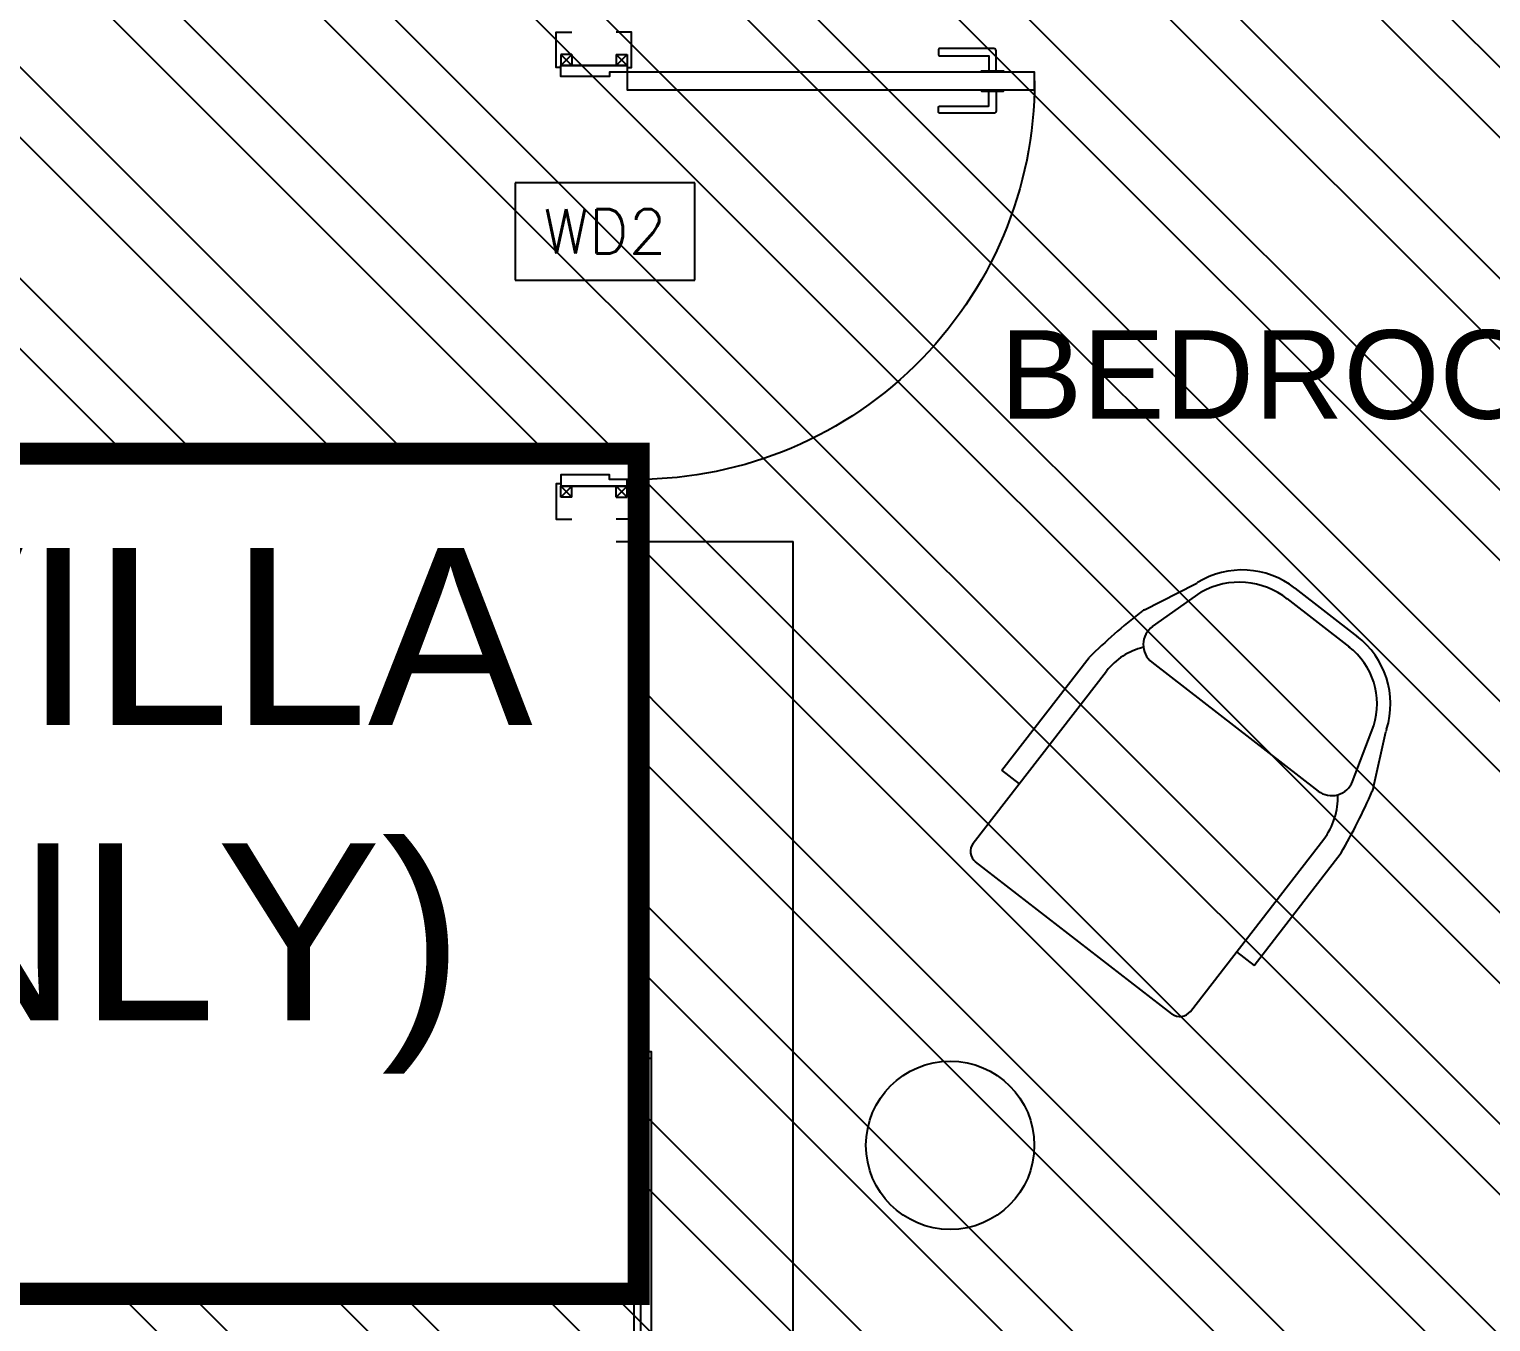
# Model space of a CAD drawing. Header units: centimetres. Extents: x -10658 to 14823, y -5448 to 3597.
# Drawn here: x -862.5 to -532.5, y 1686.8 to 1978.7 of the extents above; entities that cross this region are included whole.
import ezdxf

# ---------------------------------------------------------------- set-up
doc = ezdxf.new("R2010")
doc.units = ezdxf.units.CM
doc.header["$LTSCALE"] = 100
doc.header["$MEASUREMENT"] = 0
doc.header["$PDMODE"] = 35
for name, color, linetype in [('A0-01 FLOOR PLANS$0$DOOR', 1, 'Continuous'), ('A0-01 FLOOR PLANS$0$FURNITURE', 111, 'Continuous'), ('A0-01 FLOOR PLANS$0$TEXT', 3, 'Continuous'), ('A0-01 FLOOR PLANS$0$TEXT-SCHED', 3, 'Continuous'), ('A0-01 FLOOR PLANS$0$TILE', 252, 'Continuous'), ('DIM IN', 1, 'Continuous'), ('HATCH', 8, 'Continuous'), ('M TXT', 2, 'Continuous'), ('SOURROUNDING$0$KERBSTONE', 11, 'Continuous'), ('TEXT', 3, 'Continuous')]:
    doc.layers.add(name, color=color, linetype=linetype)
doc.styles.add('A0-01 FLOOR PLANS$0$A0-01 GROUND FLOOR PLAN - For Entry modification$0$ROMANS', font='romans')
doc.styles.add('A0-01 FLOOR PLANS$0$ART-PS-1', font='arial.ttf', dxfattribs={"height": 20})
doc.styles.add('ART', font='arial.ttf')
doc.dimstyles.new('A0-01 FLOOR PLANS$0$A0-01 GROUND FLOOR PLAN - For Entry modification$0$text', dxfattribs={"dimtxt": 18, "dimasz": 10, "dimexe": 10, "dimexo": 10, "dimgap": -6, "dimtad": 1, "dimtih": 1, "dimtoh": 1, "dimdec": 0, "dimdsep": 46, "dimtxsty": 'A0-01 FLOOR PLANS$0$A0-01 GROUND FLOOR PLAN - For Entry modification$0$ROMANS', "dimblk1": 'A0-01 FLOOR PLANS$0$A0-01 GROUND FLOOR PLAN - For Entry modification$0$_ARCHTICK', "dimblk2": 'A0-01 FLOOR PLANS$0$A0-01 GROUND FLOOR PLAN - For Entry modification$0$_ARCHTICK', "dimsah": 1, "dimcen": 25, "dimdle": 10, "dimse1": 1, "dimse2": 1, "dimsd1": 1, "dimsd2": 1, "dimclrd": 1, "dimclre": 1, "dimclrt": 2, "dimadec": 0, "dimazin": 0, "dimtfac": 1, "dimtdec": 0, "dimtmove": 2, "dimatfit": 3, "dimldrblk": 'A0-01 FLOOR PLANS$0$A0-01 GROUND FLOOR PLAN - For Entry modification$0$_ARCHTICK', "dimfxl": 1, "dimtolj": 1, "dimtzin": 0, "dimarcsym": 0})

# ---------------------------------------------------------------- blocks, each defined once
blk = doc.blocks.new('SOURROUNDING')
at = {"layer": 'SOURROUNDING$0$KERBSTONE', "lineweight": 13}
h = blk.add_hatch(dxfattribs=at)
h.set_pattern_fill('AR-HBONE', color=252, scale=5, angle=90)
h.set_pattern_definition([(135, (0, 0), (-28.2842712474619, 1.731912112470987e-15), [60, -20]), (225, (-14.142135625, 14.142135625), (-28.2842712474619, 3.9523581617213e-15), [60, -20])])
h.paths.add_polyline_path([(-174.9999999999995, 1001.388733368148), (-180.2372202335287, 999.4018025608985), (-174.9999999999998, 1003.262964355024), (-174.9999999999975, 1910.06746708433), (-189.1883495621125, 1904.684598388356), (-174.9999999999975, 1915.145016474309), (-174.9999999999975, 1965.254414543792), (-177.7862639594871, 1965.570847487486), (-174.9999999999973, 1966.160834471921), (-174.9999999999961, 2515.31407094349), (-190.9484910254077, 2509.26342828679), (-174.9999999999961, 2521.021517783776), (-174.9999999999959, 2569.633347105632), (-179.5464054227816, 2570.14967738592), (-174.9999999999961, 2571.112371539958), (-174.9999999999957, 2808.000000000006), (-890.000000000025, 2808.000000000006), (-890.000000000025, 3028), (-1810.000000000075, 3028), (-1810.000000000024, 2511.189775922623), (-1925.000000000019, 2511.189775922612), (-1925.00000000004, 1979.719852353628), (-1810.000000000056, 1979.719852353628), (-1809.999999999347, 775.0000000018035), (-3028, 775.0000000018031), (-3028, 650.0000000018035), (-2728, 650.0000000018035), (-2447.999999999999, 650.000000001804), (-2428, 650.0000000018035), (-1382.065571825893, 650.0000000018035), (-1382.065571825892, 25.00000000000011), (-1257.585336144932, 25.00000000000011), (-1257.065571825896, 25.00000000316902), (-857.0655718258947, 24.99999999999989), (-732.0659801441941, 25), (-732.065571825893, 667.9999999999965), (-175.0000000000002, 668.000000000032)])
h.paths.add_polyline_path([(-1685, 828.0000000000057), (-1685, 2129.719852353604), (-1770.000000000009, 2129.719852353604), (-1770.000000000009, 2361.189775922634), (-1685, 2361.189775922634), (-1685, 2748.000000000005), (-1220, 2748.000000000005), (-1219.999999999999, 2683.000000000005), (-890, 2683.000000000005), (-300, 2683.000000000006), (-300, 788.0000000000057), (-589.9999999999995, 788.0000000000057), (-589.9999999999997, 793.0000000000057), (-817, 793.0000000000055), (-817, 713.0000000000298), (-1286.116348528466, 712.9999999999948), (-1287.5, 828.0000000000058)], flags=16)
h.paths.add_polyline_path([(-1798.226780842823, 1621.662886067414), (-1726.107733223775, 1621.662886067414), (-1726.107733223775, 1641.162886067414), (-1798.226780842823, 1641.162886067414)], flags=16)
h.paths.add_polyline_path([(-1563.971165272614, 2964.650889992762), (-999.200087509995, 2964.650889992762), (-999.200087509995, 3018.338407045968), (-1563.971165272614, 3018.338407045968)], flags=16)
blk = doc.blocks.new('A0-01 FLOOR PLANS$0$A$C09b082d8')
at = {"layer": 'A0-01 FLOOR PLANS$0$FURNITURE'}
blk.add_lwpolyline([(71.23434282634116, 7.999999999934516), (-74.76565717365884, 7.999999999934516), (-74.76565717365884, 4), (71.23434282634116, 4)], close=True, dxfattribs=at)
for points in [[(-73.26565717365884, 7.999999999934516), (-73.26565717365884, 5.5), (69.73434282634116, 5.5), (69.73434282634116, 7.999999999934516)], [(3.499999999961801, 4), (3.499999999961801, 0), (-3.499999999961801, 0), (-3.499999999961801, 4)]]:
    blk.add_lwpolyline(points, dxfattribs=at)
blk = doc.blocks.new('A0-01 FLOOR PLANS$0$Fur_ArmChair_93x72_01')
for p, q in [((-8.871907766259028, -9.094947017729282e-13), (9.058734281273246, 0.008333043997481582)), ((-8.871907766259028, -3), (9.06272957157853, -2.991666956002518)), ((-32.71682093033996, -24.66694076213116), (-27.2462660831352, -13.09289252380859)), ((32.7168209303436, -24.6586077181355), (27.24626608313974, -13.08455947981201)), ((-28.94549590565839, -26.54162997958792), (-25.03638258662068, -13.64155602675964)), ((28.13635243139106, -26.54162997958701), (24.22723911235335, -13.64155602675964)), ((-24.16044537114067, -33.0003372578567), (23.35123040922645, -32.99166695600161)), ((-35.99999999999818, -72.99999999999909), (-35.99999999999909, -40.85783542661284)), ((-30.99999999999818, -89.99999999999909), (-30.99999999999818, -40.85783542661193)), ((31.00000000000364, -89.99166695600252), (31.00000000000364, -40.84950238261536)), ((36.00000000000182, -72.99166695600252), (36.00000000000182, -40.84950238261717)), ((-30.99999999999818, -73.00000000000091), (-35.99999999999818, -72.99999999999909)), ((31.00000000000182, -72.99166695600343), (36.00000000000182, -72.99166695600252)), ((28.00045452750601, -92.99166692156996), (-27.99999999999636, -92.99999999999909))]:
    blk.add_line(p, q)
for centre, radius, start, end in [((-8.965335222294925, -19.27649028703399), 19.27671669335005, 89.7223064506511, 159.3789294302475), ((8.965303663551822, -19.26820281478012), 19.27676227988155, 20.62116430757651, 90.2777022901052), ((-8.866525827927944, -20.59044199971413), 17.59975238069316, 89.39617856266463, 156.7447139401479), ((8.967301308694914, -19.24895987881882), 16.25757299634676, 20.17631826309633, 90.33631515024513), ((-31.76675015964429, -10.95625410937737), 5, 334.7019126590726, 342.1666280438618), ((31.76675015965066, -10.94792106538262), 5, 197.8333719562038, 205.2980873409275), ((98.01083176545399, -58.85910909786799), 135.2144551601485, 165.7448678983278, 172.3494252025313), ((-28.19633685382905, -26.80357917656056), 5, 154.7019126590725, 165.748817143959), ((28.1963368538336, -26.7952461325649), 5, 14.25118285597769, 25.29808734092745), ((-98.01328163340531, -58.85117953820372), 135.2169369367943, 7.650606042986469, 14.25118285597769), ((-24.15821644823427, -27.99678650403803), 5.003551250276476, 163.0926611553219, 269.9744765522069), ((23.35123040922554, -27.99166695600343), 5, 270, 16.85839876776095), ((-15.99999999999818, -40.85783542661193), 15, 141.4227852940178, 180), ((15.56717997480064, -40.91784079239096), 15.43297132986948, 0.253711043091872, 40.130846309891), ((-27.99999999999727, -89.99999999999909), 3, 180, 270), ((28.00000000000182, -89.99166695600343), 3, 270, 0)]:
    blk.add_arc(centre, radius, start, end)
blk = doc.blocks.new('*D1744')
at = {"layer": 'A0-01 FLOOR PLANS$0$TEXT-SCHED', "color": 1, "lineweight": -2, "transparency": 16777216}
for p, q in [((-812.2260215771369, 1909.013940612735), (-852.7974501485655, 1909.013940612735)), ((-852.7974501485655, 1909.013940612735), (-852.7974501485655, 1887.013940612735)), ((-812.2260215771369, 1887.013940612735), (-812.2260215771369, 1909.013940612735)), ((-852.7974501485655, 1887.013940612735), (-812.2260215771369, 1887.013940612735))]:
    blk.add_line(p, q, dxfattribs=at)
at = {"layer": 'Defpoints', "color": 0, "transparency": 16777216}
for p in [(-832.5117358628509, 1898.013940612725), (-832.5117358628509, 1898.013940612725), (-832.5117358628752, 1898.013940612725)]:
    blk.add_point(p, dxfattribs=at)
at = {"layer": 'A0-01 FLOOR PLANS$0$TEXT-SCHED', "color": 2, "transparency": 16777216, "insert": (-832.5117358628504, 1898.013940612735), "char_height": 8, "width": 47.14285714285714, "attachment_point": 5, "style": 'A0-01 FLOOR PLANS$0$A0-01 GROUND FLOOR PLAN - For Entry modification$0$ROMANS'}
blk.add_mtext('\\A1;{\\H1.25x;WD2}', dxfattribs=at)
blk = doc.blocks.new('A0-01 FLOOR PLANS$0$A0-01 GROUND FLOOR PLAN - For Entry modification$0$_ARCHTICK')
at = {"color": 0, "linetype": 'ByBlock', "const_width": 0.15}
blk.add_lwpolyline([(-0.5, -0.5), (0.5, 0.5)], dxfattribs=at)
blk = doc.blocks.new('A0-01 FLOOR PLANS$0$DOOR 25CM')
at = {"layer": 'A0-01 FLOOR PLANS$0$DOOR'}
blk.add_lwpolyline([(-4739.051382942911, 1353.502083427588), (-4735.051382942907, 1353.502083427601), (-4735.051382942907, 1261.502083427614), (-4739.051382942911, 1261.502083427614)], close=True, dxfattribs=at)
for points in [[(-4739.051382943187, 1341.50208342759), (-4739.351382943187, 1341.50208342759), (-4739.351382943187, 1346.50208342759), (-4739.051382943187, 1346.50208342759)], [(-4735.051382943187, 1341.502083427588), (-4734.751382943188, 1341.50208342759), (-4734.751382943188, 1346.50208342759), (-4735.051382943187, 1346.50208342759)]]:
    blk.add_lwpolyline(points, dxfattribs=at)
for points in [[(-4739.351382943201, 1344.802083427599), (-4743.846896726278, 1344.802083427575, 0.41421356237155), (-4744.346896726278, 1344.302083427575), (-4744.346896726278, 1332.002083427572, 0.414213562373095), (-4744.146896726277, 1331.802083427571), (-4742.946896726276, 1331.802083427571, 0.4142135623727761), (-4742.746896726276, 1332.002083427572), (-4742.746896726265, 1343.002083427574, -0.4142135623705012), (-4742.546896726264, 1343.202083427573), (-4739.35138294319, 1343.202083427598)], [(-4734.751382943174, 1344.802083427599), (-4730.255869160097, 1344.802083427575, -0.41421356237155), (-4729.755869160101, 1344.302083427575), (-4729.755869160101, 1332.002083427572, -0.414213562373095), (-4729.955869160098, 1331.802083427571), (-4731.155869160099, 1331.802083427571, -0.4142135623727761), (-4731.355869160099, 1332.002083427572), (-4731.35586916011, 1343.002083427574, 0.4142135623705012), (-4731.555869160111, 1343.202083427573), (-4734.751382943188, 1343.202083427598)]]:
    blk.add_lwpolyline(points, format="xyb", dxfattribs=at)
blk.add_arc((-4737.113584676754, 1263.562647144771), 89.93945779204935, 89.96037448751443, 181.3127934952219, dxfattribs=at)
blk = doc.blocks.new('A0-01 FLOOR PLANS$0$90-10')
at = {"layer": 'A0-01 FLOOR PLANS$0$DOOR', "linetype": 'Continuous'}
for p, q in [((9747.897841498716, -4467.927182984639), (9747.897841498716, -4470.427182984628)), ((9857.875893587692, -4467.927182984639), (9857.875893587692, -4470.427182984628)), ((9747.897841498927, -4482.92718298463), (9747.897841498927, -4480.427182984625)), ((9755.397841498909, -4482.927182984648), (9755.397841498909, -4480.42718298466)), ((9850.375893587929, -4482.927182984648), (9850.375893587929, -4480.42718298466)), ((9857.87589358791, -4482.92718298463), (9857.87589358791, -4480.427182984625))]:
    blk.add_line(p, q, dxfattribs=at)
at = {"layer": 'A0-01 FLOOR PLANS$0$DOOR'}
for p, q in [((9752.89784149869, -4470.427182984625), (9752.89784149869, -4467.927182984628)), ((9752.89784149869, -4467.927182984616), (9755.39784149869, -4467.927182984614)), ((9755.39784149869, -4467.927182984628), (9752.897841498694, -4470.427182984625)), ((9755.397841498687, -4470.427182984628), (9752.89784149869, -4467.927182984628)), ((9852.875893587718, -4467.927182984616), (9850.375893587718, -4467.927182984614)), ((9850.375893587718, -4467.927182984628), (9852.875893587714, -4470.427182984625)), ((9850.375893587721, -4470.427182984628), (9852.875893587718, -4467.927182984628)), ((9852.875893587718, -4470.427182984625), (9852.875893587718, -4467.927182984628)), ((9752.897841498683, -4470.427182984625), (9755.397841498687, -4470.427182984628)), ((9852.875893587725, -4470.427182984625), (9850.375893587721, -4470.427182984628)), ((9752.897841498909, -4480.427182984627), (9752.897841498909, -4482.927182984648)), ((9755.397841498909, -4482.927182984648), (9752.897841498905, -4480.427182984625)), ((9755.397841498901, -4480.427182984648), (9752.897841498909, -4482.927182984648)), ((9752.897841498952, -4480.427182984627), (9755.39784149893, -4480.427182984648)), ((9850.375893587929, -4482.927182984648), (9852.875893587932, -4480.427182984625)), ((9850.375893587936, -4480.427182984648), (9852.875893587929, -4482.927182984648)), ((9852.875893587885, -4480.427182984627), (9850.375893587907, -4480.427182984648)), ((9852.875893587929, -4480.427182984627), (9852.875893587929, -4482.927182984648)), ((9752.89784149893, -4482.927182984625), (9755.397841498905, -4482.92718298467)), ((9852.875893587907, -4482.927182984625), (9850.375893587932, -4482.92718298467))]:
    blk.add_line(p, q, dxfattribs=at)
for points in [[(9755.89784149869, -4467.927182984636), (9755.89784149869, -4466.927182984636), (9747.897841498705, -4466.927182984645), (9747.897841498716, -4467.927182984639)], [(9755.397841498687, -4467.927182984628), (9755.397841498687, -4482.92718298382)], [(9755.39784149869, -4467.927182984614), (9756.89784149869, -4467.927182984616), (9756.897841498687, -4471.927182984618), (9757.89784149869, -4471.927182984618), (9757.897841498905, -4482.92718298466), (9755.397841498905, -4482.92718298466), (9755.397841498687, -4467.927182984614)], [(9850.375893587718, -4467.927182984614), (9848.875893587718, -4467.927182984616), (9848.875893587721, -4471.927182984618), (9847.875893587718, -4471.927182984618), (9847.875893587932, -4482.92718298466), (9850.375893587932, -4482.92718298466), (9850.375893587721, -4467.927182984614)], [(9849.875893587718, -4467.927182984636), (9849.875893587718, -4466.927182984636), (9857.875893587703, -4466.927182984645), (9857.875893587692, -4467.927182984639)], [(9850.375893587721, -4467.927182984628), (9850.375893587721, -4482.92718298382)], [(9755.897841498905, -4482.927182984634), (9755.897841498905, -4483.927182984634), (9747.897841498923, -4483.927182984623), (9747.897841498927, -4482.92718298463)], [(9849.875893587932, -4482.927182984634), (9849.875893587932, -4483.927182984634), (9857.875893587914, -4483.927182984623), (9857.87589358791, -4482.92718298463)]]:
    blk.add_lwpolyline(points, dxfattribs=at)
at = {"layer": 'A0-01 FLOOR PLANS$0$DOOR', "linetype": 'Continuous', "xscale": -1}
blk.add_blockref('A0-01 FLOOR PLANS$0$DOOR 25CM', (5021.846458555783, -5729.429266412229), dxfattribs=at)
blk = doc.blocks.new('A0-01 FLOOR PLANS')
at = {"layer": 'A0-01 FLOOR PLANS$0$FURNITURE'}
for p in [(-829.9999999999998, 1828.000000000005), (-789.9999999999998, 1448.000000000005)]:
    blk.add_line(p, (-789.9999999999998, 1828.000000000005), dxfattribs=at)
blk.add_circle((-754.5635192697505, 1691.663163526255), 19, dxfattribs=at)
at = {"layer": 'A0-01 FLOOR PLANS$0$DOOR', "rotation": 270}
blk.add_blockref('A0-01 FLOOR PLANS$0$90-10', (3640.42718298464, 11690.89784149915), dxfattribs=at)
at = {"layer": 'A0-01 FLOOR PLANS$0$FURNITURE', "rotation": 322.2422986898994}
blk.add_blockref('A0-01 FLOOR PLANS$0$Fur_ArmChair_93x72_01', (-669.71836367492, 1812.046748770505), dxfattribs=at)
at = {"layer": 'A0-01 FLOOR PLANS$0$TILE', "rotation": 270}
blk.add_blockref('A0-01 FLOOR PLANS$0$A$C09b082d8', (-829.9999999999998, 1638.000000000005), dxfattribs=at)
at = {"layer": 'A0-01 FLOOR PLANS$0$TEXT', "style": 'A0-01 FLOOR PLANS$0$ART-PS-1'}
blk.add_text('BEDROOM 02', height=20, dxfattribs=at).set_placement((-743.3714765281692, 1855.719559915248))
at = {"layer": 'A0-01 FLOOR PLANS$0$TEXT-SCHED'}
dim = blk.add_linear_dim(base=(-832.5117358628752, 1898.013940612725), p1=(-832.5117358628504, 1898.013940612724), p2=(-832.5117358628504, 1898.013940612724), angle=90, text='{\\H1.25x;WD2}', dimstyle='A0-01 FLOOR PLANS$0$A0-01 GROUND FLOOR PLAN - For Entry modification$0$text', override={"dimtxt": 8, "dimgap": -6, "dimclrt": 2}, dxfattribs=at)
dim.commit()
dim.dimension.update_dxf_attribs({"geometry": '*D1744', "text_midpoint": (-832.5117358628504, 1898.013940612735), "dimtype": 128})

msp = doc.modelspace()

# ---------------------------------------------------------------- hatches: boundary and pattern name
at = {"layer": 'HATCH', "linetype": 'Continuous', "ltscale": 15}
h = msp.add_hatch(dxfattribs=at)
h.set_pattern_fill('ANSI32', color=1, scale=90, angle=90, style=0)
h.set_pattern_definition([(135, (100, 35), (-23.86485386504598, -23.86485386504598), []), (135, (100, 50.90990255), (-23.86485386504598, -23.86485386504598), [])])
h.paths.add_polyline_path([(-320.0000000000255, 2663.000000000005), (-870.0000000000255, 2663.000000000005), (-870.0000000000255, 2173.000000000006), (-870.0000000000255, 2023.000000000006), (-890.0000000000255, 2023.000000000006), (-890.0000000000255, 2173.000000000006), (-1240.000000000025, 2173.000000000006), (-1240.000000000025, 2728.000000000005), (-1487.555502369669, 2728.000000000014), (-1556.273638521247, 2728.000000000005), (-1665.000000000025, 2728.000000000005), (-1665.000000000025, 848.0000000000057), (-890.0000000000255, 848.0000000000057), (-890.0000000000255, 998.0000000000057), (-870.0000000000255, 998.0000000000055), (-870.0000000000255, 813.0000000000056), (-570.000000000025, 813.0000000000057), (-320.0000000000255, 808.0000000000058)])

# ---------------------------------------------------------------- block references
at = {"layer": 'DIM IN'}
msp.add_blockref('SOURROUNDING', (-4.547473508864641e-13, 0), dxfattribs=at)

# ---------------------------------------------------------------- next in the draw order: wipeouts: each hides what was drawn before it
msp.add_wipeout([(-1260.0874561902206, 1882.8558321515313), (-724.9125438098315, 1882.8558321515313), (-724.9125438098316, 1693.1441678484798), (-1260.0874561902208, 1693.1441678484798)]).dxf.layer = 'M TXT'

# ---------------------------------------------------------------- next in the draw order: linework, layer by layer
at = {"layer": 'TEXT', "const_width": 5}
msp.add_lwpolyline([(-1260.08745619022, 1693.14416784848), (-1260.08745619022, 1882.855832151532), (-724.912543809831, 1882.855832151531), (-724.912543809831, 1693.14416784848)], close=True, dxfattribs=at)

# ---------------------------------------------------------------- next in the draw order: block references
at = {"layer": 'DIM IN'}
msp.add_blockref('A0-01 FLOOR PLANS', (99.99999999997408, 35), dxfattribs=at)

# ---------------------------------------------------------------- next in the draw order: texts
at = {"layer": 'TEXT', "insert": (-991.0026447433195, 1861.540898029323), "char_height": 40, "attachment_point": 2, "style": 'ART'}
msp.add_mtext_dynamic_manual_height_columns('\\pt480;PROPOSED VILLA \\P(GROUND ONLY) ', width=767.6358064295055, gutter_width=100, heights=[0], dxfattribs=at)

doc.saveas('drawing.dxf')
